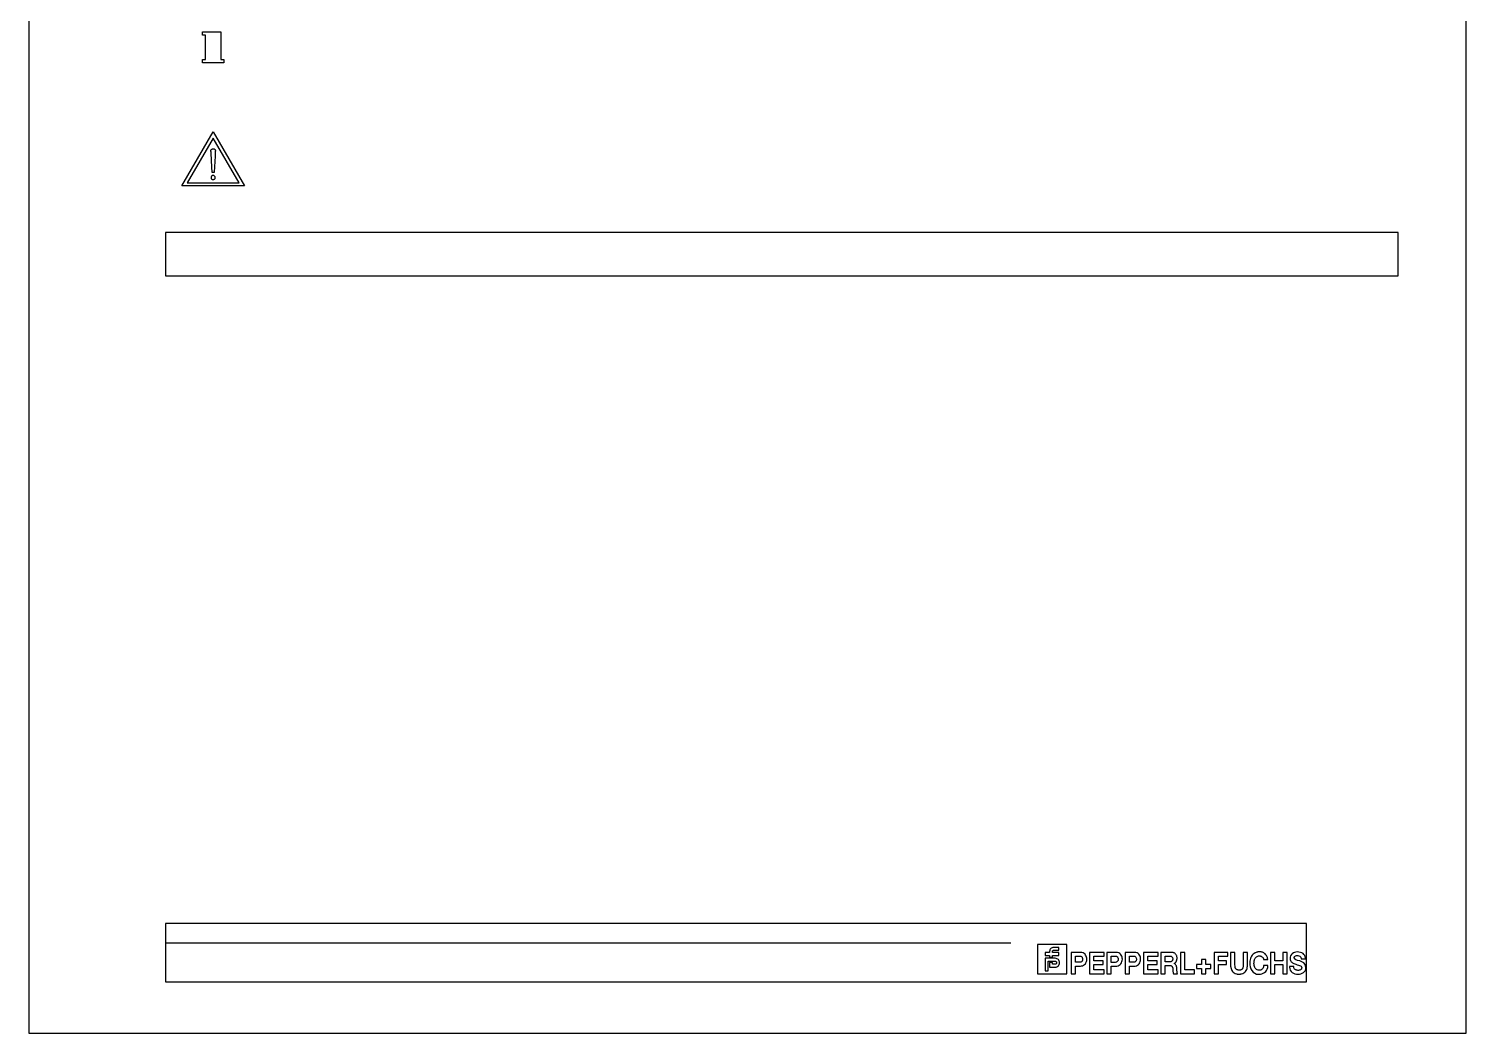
# Model space of a CAD drawing. Header units: metres. Extents: x 0 to 3575, y 0 to 842.
# Drawn here: x 2235 to 2830, y 0 to 416 of the extents above; entities that cross this region are included whole.
import ezdxf

# ---------------------------------------------------------------- set-up
doc = ezdxf.new("R2010")
doc.units = ezdxf.units.M
doc.layers.add('BORDER', color=2, linetype='Continuous')
doc.layers.add('SCHEMATICS', color=7, linetype='Continuous')

msp = doc.modelspace()

# ---------------------------------------------------------------- linework, layer by layer
at = {"layer": 'BORDER', "color": 2}
msp.add_lwpolyline([(2235, 0), (2830, 0), (2830, 842), (2235, 842), (2235, 0)], dxfattribs=at)
at = {"layer": 'SCHEMATICS', "color": 7}
for p, q in [((2306.89, 414.45), (2314.52, 414.45)), ((2306.89, 413.16), (2306.89, 414.45)), ((2308.12, 413.16), (2306.89, 413.16)), ((2308.12, 403.01), (2308.12, 413.16)), ((2314.52, 414.45), (2314.52, 403.01)), ((2306.89, 401.72), (2306.89, 403.01)), ((2306.89, 403.01), (2308.12, 403.01)), ((2315.75, 401.72), (2306.89, 401.72)), ((2314.52, 403.01), (2315.75, 403.01)), ((2315.75, 403.01), (2315.75, 401.72)), ((2298.33, 350.72), (2311.32, 373.08)), ((2311.32, 370.48), (2300.61, 352.03)), ((2311.32, 373.08), (2324.32, 350.72)), ((2322.03, 352.03), (2311.32, 370.48)), ((2310.58, 361.1), (2310.45, 364.56)), ((2310.89, 356.29), (2310.58, 361.1)), ((2300.61, 352.03), (2322.03, 352.03)), ((2311.73, 356.29), (2310.89, 356.29)), ((2324.32, 350.72), (2298.33, 350.72)), ((2291.67, 37.41), (2641.5, 37.41)), ((2657.56, 33.45), (2655.74, 33.45)), ((2655.74, 33.45), (2655.74, 32.24)), ((2655.74, 32.24), (2657.56, 32.24)), ((2655.74, 31.01), (2655.74, 25.87)), ((2656.95, 25.87), (2656.95, 29.79)), ((2656.95, 29.79), (2659.86, 29.79)), ((2657.56, 33.89), (2657.56, 33.45)), ((2657.56, 32.24), (2657.56, 31.49)), ((2657.56, 31.49), (2658.77, 31.49)), ((2661.4, 33.45), (2658.77, 33.45)), ((2658.77, 32.24), (2661.4, 32.24)), ((2661.4, 34.35), (2661.4, 35.56)), ((2661.4, 32.24), (2661.4, 33.45)), ((2670.51, 33.46), (2666.49, 33.46)), ((2666.49, 33.46), (2666.49, 24.66)), ((2668.29, 29.36), (2668.29, 31.91)), ((2668.29, 31.91), (2670.06, 31.91)), ((2680.07, 33.46), (2674, 33.46)), ((2674, 33.46), (2674, 24.64)), ((2675.79, 29.94), (2675.79, 31.84)), ((2675.79, 31.84), (2680.07, 31.84)), ((2679.72, 29.94), (2675.79, 29.94)), ((2679.72, 28.39), (2679.72, 29.94)), ((2680.07, 31.84), (2680.07, 33.46)), ((2685.24, 33.47), (2681.2, 33.47)), ((2681.2, 33.47), (2681.2, 24.64)), ((2683.01, 29.35), (2683.01, 31.92)), ((2683.01, 31.92), (2684.78, 31.92)), ((2692.81, 33.46), (2688.78, 33.46)), ((2688.78, 33.46), (2688.78, 24.66)), ((2690.59, 29.36), (2690.59, 31.91)), ((2690.59, 31.91), (2692.35, 31.91)), ((2702.44, 33.46), (2696.37, 33.46)), ((2696.37, 33.46), (2696.37, 24.64)), ((2698.16, 29.94), (2698.16, 31.84)), ((2698.16, 31.84), (2702.44, 31.84)), ((2702.09, 29.94), (2698.16, 29.94)), ((2702.09, 28.39), (2702.09, 29.94)), ((2702.44, 31.84), (2702.44, 33.46)), ((2708.02, 33.45), (2703.62, 33.45)), ((2703.62, 33.45), (2703.62, 24.66)), ((2705.4, 29.53), (2705.4, 31.9)), ((2705.4, 31.9), (2707.53, 31.9)), ((2713.54, 33.46), (2711.75, 33.46)), ((2711.75, 33.46), (2711.75, 24.66)), ((2713.54, 26.27), (2713.54, 33.46)), ((2722.24, 30.53), (2720.45, 30.53)), ((2720.45, 30.53), (2720.45, 28.39)), ((2722.24, 28.39), (2722.24, 30.53)), ((2731.33, 33.47), (2725.61, 33.47)), ((2725.61, 33.47), (2725.61, 24.66)), ((2727.4, 29.95), (2727.4, 31.84)), ((2727.4, 31.84), (2731.33, 31.84)), ((2730.83, 29.95), (2727.4, 29.95)), ((2730.83, 28.39), (2730.83, 29.95)), ((2731.33, 31.84), (2731.33, 33.47)), ((2734.25, 33.47), (2732.47, 33.47)), ((2732.47, 33.47), (2732.47, 27.81)), ((2734.25, 28.39), (2734.25, 33.47)), ((2739.42, 33.47), (2737.62, 33.47)), ((2737.62, 33.47), (2737.62, 28.39)), ((2739.42, 27.82), (2739.42, 33.47)), ((2746.14, 30.47), (2747.86, 30.47)), ((2747.86, 30.47), (2747.82, 30.69)), ((2750.82, 33.47), (2749.04, 33.47)), ((2749.04, 33.47), (2749.04, 24.66)), ((2750.82, 30), (2750.82, 33.47)), ((2754.06, 30), (2750.82, 30)), ((2755.83, 33.47), (2754.06, 33.47)), ((2754.06, 33.47), (2754.06, 30)), ((2755.83, 24.66), (2755.83, 33.47)), ((2761.72, 30.84), (2763.49, 30.84)), ((2763.49, 30.84), (2763.47, 31.05)), ((2655.74, 25.87), (2656.95, 25.87)), ((2658.77, 29.31), (2657.56, 29.31)), ((2657.56, 29.31), (2657.56, 27.36)), ((2657.56, 27.36), (2659.86, 27.36)), ((2658.77, 28.59), (2658.77, 29.31)), ((2666.49, 24.66), (2668.29, 24.66)), ((2669.99, 29.36), (2668.29, 29.36)), ((2668.29, 24.66), (2668.29, 27.81)), ((2668.29, 27.81), (2670.34, 27.81)), ((2670.3, 29.38), (2669.99, 29.36)), ((2670.34, 27.81), (2670.7, 27.84)), ((2674, 24.64), (2680.07, 24.64)), ((2675.79, 26.26), (2675.79, 28.39)), ((2675.79, 28.39), (2679.72, 28.39)), ((2680.07, 26.26), (2675.79, 26.26)), ((2680.07, 24.64), (2680.07, 26.26)), ((2681.2, 24.64), (2683.01, 24.64)), ((2684.72, 29.35), (2683.01, 29.35)), ((2683.01, 24.64), (2683.01, 27.81)), ((2683.01, 27.81), (2685.07, 27.81)), ((2685.03, 29.38), (2684.72, 29.35)), ((2685.07, 27.81), (2685.43, 27.83)), ((2688.78, 24.66), (2690.59, 24.66)), ((2692.29, 29.36), (2690.59, 29.36)), ((2690.59, 24.66), (2690.59, 27.81)), ((2690.59, 27.81), (2692.64, 27.81)), ((2692.6, 29.38), (2692.29, 29.36)), ((2692.64, 27.81), (2693, 27.83)), ((2696.37, 24.64), (2702.44, 24.64)), ((2698.16, 26.26), (2698.16, 28.39)), ((2698.16, 28.39), (2702.09, 28.39)), ((2702.44, 26.26), (2698.16, 26.26)), ((2702.44, 24.64), (2702.44, 26.26)), ((2703.62, 24.66), (2705.4, 24.66)), ((2707.1, 29.53), (2705.4, 29.53)), ((2705.4, 24.66), (2705.4, 28.06)), ((2705.4, 28.06), (2707.53, 28.06)), ((2707.52, 29.56), (2707.1, 29.53)), ((2708.73, 24.9), (2708.8, 24.66)), ((2708.8, 24.66), (2710.49, 24.66)), ((2709.13, 28.87), (2709.48, 29.11)), ((2709.38, 28.7), (2709.13, 28.87)), ((2710.4, 24.97), (2710.29, 25.58)), ((2710.49, 24.66), (2710.4, 24.97)), ((2711.75, 24.66), (2717.46, 24.66)), ((2717.46, 26.27), (2713.54, 26.27)), ((2717.46, 24.66), (2717.46, 26.27)), ((2720.45, 28.39), (2718.41, 28.39)), ((2718.41, 28.39), (2718.41, 26.82)), ((2718.41, 26.82), (2720.45, 26.82)), ((2720.45, 26.82), (2720.45, 24.66)), ((2720.45, 24.66), (2722.24, 24.66)), ((2724.28, 28.39), (2722.24, 28.39)), ((2722.24, 24.66), (2722.24, 26.82)), ((2722.24, 26.82), (2724.28, 26.82)), ((2724.28, 26.82), (2724.28, 28.39)), ((2725.61, 24.66), (2727.4, 24.66)), ((2727.4, 24.66), (2727.4, 28.39)), ((2727.4, 28.39), (2730.83, 28.39)), ((2734.29, 27.65), (2734.25, 28.39)), ((2737.62, 28.39), (2737.62, 27.65)), ((2739.38, 27.29), (2739.42, 27.82)), ((2747.86, 28.06), (2746.12, 28.06)), ((2746.12, 28.06), (2746.12, 27.78)), ((2747.87, 27.9), (2747.86, 28.06)), ((2749.04, 24.66), (2750.82, 24.66)), ((2750.82, 24.66), (2750.82, 28.43)), ((2750.82, 28.43), (2754.06, 28.43)), ((2754.06, 28.43), (2754.06, 24.66)), ((2754.06, 24.66), (2755.83, 24.66)), ((2758.62, 27.59), (2756.84, 27.59)), ((2756.84, 27.59), (2756.84, 27.33)), ((2758.62, 27.47), (2758.62, 27.59))]:
    msp.add_line(p, q, dxfattribs=at)
for points in [[(2310.45, 364.56), (2310.45, 364.71), (2310.44, 364.85), (2310.43, 364.98), (2310.41, 365.11), (2310.41, 365.23), (2310.41, 365.35), (2310.42, 365.47), (2310.44, 365.6)], [(2310.44, 365.6), (2310.48, 365.68), (2310.55, 365.76), (2310.65, 365.85), (2310.77, 365.92), (2310.9, 365.99), (2311.04, 366.04), (2311.18, 366.07), (2311.32, 366.09)], [(2311.32, 366.09), (2311.44, 366.08), (2311.57, 366.06), (2311.71, 366.02), (2311.84, 365.98), (2311.95, 365.92), (2312.05, 365.85), (2312.13, 365.77), (2312.18, 365.68)], [(2312.2, 364.63), (2312.19, 364.4), (2312.19, 364.1), (2312.18, 363.72), (2312.16, 363.28), (2312.14, 362.78), (2312.12, 362.23), (2312.09, 361.64), (2312.06, 361.03)], [(2312.18, 365.68), (2312.22, 365.54), (2312.23, 365.41), (2312.24, 365.28), (2312.23, 365.16), (2312.22, 365.03), (2312.21, 364.9), (2312.2, 364.77), (2312.2, 364.63)], [(2312.06, 361.03), (2312, 360.16), (2311.95, 359.31), (2311.89, 358.51), (2311.84, 357.79), (2311.8, 357.18), (2311.76, 356.71), (2311.73, 356.4), (2311.73, 356.29)], [(2311.32, 355.08), (2311.14, 355.06), (2310.98, 355.01), (2310.83, 354.93), (2310.7, 354.82), (2310.59, 354.69), (2310.51, 354.54), (2310.46, 354.38), (2310.44, 354.2)], [(2310.44, 354.2), (2310.46, 354.02), (2310.51, 353.86), (2310.59, 353.71), (2310.7, 353.58), (2310.83, 353.47), (2310.98, 353.39), (2311.14, 353.34), (2311.32, 353.32)], [(2312.2, 354.2), (2312.18, 354.38), (2312.13, 354.54), (2312.05, 354.69), (2311.94, 354.82), (2311.81, 354.93), (2311.66, 355.01), (2311.5, 355.06), (2311.32, 355.08)], [(2311.32, 353.32), (2311.5, 353.34), (2311.66, 353.39), (2311.81, 353.47), (2311.94, 353.58), (2312.05, 353.71), (2312.13, 353.86), (2312.18, 354.02), (2312.2, 354.2)], [(2291.64, 313.46), (2801.88, 313.46), (2801.88, 331.46), (2291.64, 331.46), (2291.64, 313.46)], [(2291.64, 21.32), (2763.9, 21.32), (2763.9, 45.38), (2291.64, 45.38), (2291.64, 21.32)], [(2652.6, 24.66), (2664.72, 24.66), (2664.72, 36.77), (2652.6, 36.77), (2652.6, 24.66)], [(2659.86, 31.01), (2659.63, 31.01), (2659.13, 31.01), (2658.47, 31.01), (2657.73, 31.01), (2656.99, 31.01), (2656.36, 31.01), (2655.91, 31.01), (2655.74, 31.01)], [(2659.23, 35.56), (2658.87, 35.52), (2658.55, 35.42), (2658.26, 35.25), (2658.02, 35.04), (2657.83, 34.79), (2657.68, 34.51), (2657.59, 34.21), (2657.56, 33.89)], [(2658.77, 33.89), (2658.78, 33.99), (2658.81, 34.08), (2658.85, 34.16), (2658.91, 34.22), (2658.97, 34.27), (2659.05, 34.31), (2659.13, 34.34), (2659.22, 34.35)], [(2658.77, 33.45), (2658.77, 33.53), (2658.77, 33.61), (2658.77, 33.68), (2658.77, 33.74), (2658.77, 33.79), (2658.77, 33.84), (2658.77, 33.87), (2658.77, 33.89)], [(2658.77, 31.49), (2658.77, 31.5), (2658.77, 31.55), (2658.77, 31.62), (2658.77, 31.71), (2658.77, 31.82), (2658.77, 31.94), (2658.77, 32.08), (2658.77, 32.24)], [(2659.22, 34.35), (2659.46, 34.35), (2659.78, 34.35), (2660.14, 34.35), (2660.51, 34.35), (2660.85, 34.35), (2661.13, 34.35), (2661.32, 34.35), (2661.4, 34.35)], [(2661.4, 35.56), (2661.31, 35.56), (2661.07, 35.56), (2660.73, 35.56), (2660.34, 35.56), (2659.95, 35.56), (2659.6, 35.56), (2659.34, 35.56), (2659.23, 35.56)], [(2661.66, 29.2), (2661.63, 29.55), (2661.53, 29.88), (2661.38, 30.19), (2661.17, 30.46), (2660.9, 30.69), (2660.6, 30.86), (2660.25, 30.97), (2659.86, 31.01)], [(2659.86, 29.79), (2659.98, 29.78), (2660.1, 29.74), (2660.2, 29.68), (2660.29, 29.6), (2660.35, 29.5), (2660.41, 29.41), (2660.44, 29.3), (2660.45, 29.2)], [(2670.06, 31.91), (2670.09, 31.91), (2670.12, 31.91), (2670.15, 31.91), (2670.18, 31.9), (2670.21, 31.9), (2670.24, 31.89), (2670.27, 31.89), (2670.3, 31.89)], [(2670.3, 31.89), (2670.52, 31.84), (2670.71, 31.75), (2670.86, 31.62), (2670.99, 31.45), (2671.08, 31.26), (2671.15, 31.05), (2671.18, 30.83), (2671.19, 30.6)], [(2671.19, 30.6), (2671.18, 30.38), (2671.13, 30.17), (2671.06, 29.97), (2670.96, 29.79), (2670.83, 29.63), (2670.68, 29.51), (2670.5, 29.42), (2670.3, 29.38)], [(2670.95, 33.44), (2670.9, 33.44), (2670.84, 33.45), (2670.79, 33.45), (2670.74, 33.46), (2670.69, 33.46), (2670.63, 33.46), (2670.58, 33.46), (2670.51, 33.46)], [(2670.7, 27.84), (2671.2, 27.93), (2671.64, 28.13), (2672.02, 28.41), (2672.34, 28.77), (2672.59, 29.18), (2672.77, 29.64), (2672.89, 30.12), (2672.94, 30.6)], [(2672.94, 30.6), (2672.91, 31.04), (2672.83, 31.49), (2672.69, 31.92), (2672.47, 32.34), (2672.2, 32.71), (2671.85, 33.03), (2671.43, 33.28), (2670.95, 33.44)], [(2684.78, 31.92), (2684.82, 31.92), (2684.85, 31.92), (2684.88, 31.91), (2684.91, 31.91), (2684.94, 31.9), (2684.97, 31.9), (2685, 31.9), (2685.03, 31.9)], [(2685.03, 31.9), (2685.25, 31.85), (2685.43, 31.75), (2685.59, 31.62), (2685.71, 31.46), (2685.81, 31.27), (2685.87, 31.06), (2685.91, 30.83), (2685.92, 30.6)], [(2685.92, 30.6), (2685.9, 30.38), (2685.86, 30.17), (2685.78, 29.97), (2685.68, 29.79), (2685.56, 29.63), (2685.41, 29.51), (2685.23, 29.42), (2685.03, 29.38)], [(2685.67, 33.44), (2685.62, 33.45), (2685.57, 33.46), (2685.52, 33.46), (2685.47, 33.46), (2685.42, 33.47), (2685.36, 33.47), (2685.3, 33.47), (2685.24, 33.47)], [(2685.43, 27.83), (2685.93, 27.92), (2686.37, 28.12), (2686.75, 28.41), (2687.07, 28.77), (2687.32, 29.18), (2687.5, 29.64), (2687.62, 30.12), (2687.67, 30.6)], [(2687.67, 30.6), (2687.64, 31.04), (2687.56, 31.49), (2687.41, 31.93), (2687.2, 32.34), (2686.92, 32.71), (2686.58, 33.03), (2686.16, 33.28), (2685.67, 33.44)], [(2692.35, 31.91), (2692.39, 31.91), (2692.42, 31.91), (2692.45, 31.91), (2692.48, 31.9), (2692.51, 31.9), (2692.54, 31.89), (2692.57, 31.89), (2692.6, 31.89)], [(2692.6, 31.89), (2692.82, 31.84), (2693, 31.75), (2693.16, 31.62), (2693.28, 31.45), (2693.38, 31.26), (2693.44, 31.05), (2693.48, 30.83), (2693.49, 30.6)], [(2693.49, 30.6), (2693.47, 30.38), (2693.43, 30.17), (2693.35, 29.97), (2693.25, 29.79), (2693.13, 29.63), (2692.98, 29.51), (2692.8, 29.42), (2692.6, 29.38)], [(2693.24, 33.44), (2693.19, 33.44), (2693.14, 33.45), (2693.09, 33.45), (2693.04, 33.46), (2692.98, 33.46), (2692.93, 33.46), (2692.87, 33.46), (2692.81, 33.46)], [(2693, 27.83), (2693.5, 27.93), (2693.94, 28.13), (2694.31, 28.41), (2694.63, 28.77), (2694.88, 29.18), (2695.07, 29.64), (2695.18, 30.12), (2695.23, 30.6)], [(2695.23, 30.6), (2695.21, 31.04), (2695.13, 31.49), (2694.98, 31.92), (2694.77, 32.34), (2694.49, 32.71), (2694.15, 33.03), (2693.73, 33.28), (2693.24, 33.44)], [(2708.51, 30.55), (2708.47, 30.33), (2708.4, 30.13), (2708.31, 29.97), (2708.19, 29.83), (2708.05, 29.72), (2707.89, 29.64), (2707.72, 29.58), (2707.52, 29.56)], [(2707.53, 31.9), (2707.71, 31.88), (2707.88, 31.84), (2708.03, 31.78), (2708.17, 31.69), (2708.28, 31.58), (2708.38, 31.42), (2708.45, 31.23), (2708.51, 30.99)], [(2709.13, 33.22), (2708.98, 33.28), (2708.85, 33.33), (2708.72, 33.38), (2708.59, 33.41), (2708.46, 33.43), (2708.33, 33.44), (2708.18, 33.45), (2708.02, 33.45)], [(2708.51, 30.99), (2708.51, 30.94), (2708.51, 30.89), (2708.51, 30.83), (2708.51, 30.78), (2708.51, 30.72), (2708.51, 30.67), (2708.51, 30.61), (2708.51, 30.55)], [(2710.22, 31.75), (2710.14, 32), (2710.06, 32.23), (2709.96, 32.44), (2709.84, 32.63), (2709.71, 32.8), (2709.54, 32.95), (2709.35, 33.09), (2709.13, 33.22)], [(2709.48, 29.11), (2709.65, 29.25), (2709.78, 29.39), (2709.89, 29.54), (2709.99, 29.7), (2710.06, 29.87), (2710.12, 30.05), (2710.18, 30.24), (2710.23, 30.46)], [(2710.23, 30.46), (2710.27, 30.63), (2710.3, 30.8), (2710.31, 30.95), (2710.32, 31.1), (2710.31, 31.26), (2710.29, 31.41), (2710.26, 31.58), (2710.22, 31.75)], [(2742.27, 33.07), (2741.78, 32.72), (2741.38, 32.32), (2741.07, 31.88), (2740.82, 31.4), (2740.65, 30.89), (2740.53, 30.35), (2740.45, 29.77), (2740.42, 29.17)], [(2742.15, 29.22), (2742.16, 29.41), (2742.18, 29.59), (2742.2, 29.77), (2742.23, 29.95), (2742.26, 30.11), (2742.3, 30.26), (2742.34, 30.39), (2742.37, 30.51)], [(2744.37, 33.67), (2744.07, 33.66), (2743.79, 33.64), (2743.53, 33.59), (2743.28, 33.53), (2743.03, 33.45), (2742.79, 33.35), (2742.54, 33.22), (2742.27, 33.07)], [(2742.37, 30.51), (2742.51, 30.84), (2742.69, 31.14), (2742.9, 31.41), (2743.14, 31.63), (2743.42, 31.81), (2743.73, 31.95), (2744.06, 32.02), (2744.42, 32.04)], [(2746.74, 32.82), (2746.5, 33.05), (2746.24, 33.24), (2745.97, 33.39), (2745.68, 33.51), (2745.38, 33.59), (2745.07, 33.64), (2744.73, 33.67), (2744.37, 33.67)], [(2744.42, 32.04), (2744.66, 32.02), (2744.88, 31.97), (2745.08, 31.9), (2745.27, 31.81), (2745.45, 31.69), (2745.61, 31.55), (2745.75, 31.38), (2745.89, 31.19)], [(2745.89, 31.19), (2745.95, 31.1), (2745.99, 31.01), (2746.03, 30.93), (2746.06, 30.84), (2746.08, 30.76), (2746.1, 30.67), (2746.12, 30.57), (2746.14, 30.47)], [(2747.82, 30.69), (2747.79, 30.87), (2747.74, 31.08), (2747.68, 31.32), (2747.58, 31.57), (2747.45, 31.86), (2747.27, 32.16), (2747.04, 32.48), (2746.74, 32.82)], [(2760.11, 33.67), (2759.52, 33.62), (2758.95, 33.48), (2758.44, 33.25), (2757.99, 32.93), (2757.61, 32.53), (2757.32, 32.04), (2757.15, 31.48), (2757.1, 30.85)], [(2757.1, 30.85), (2757.14, 30.49), (2757.23, 30.16), (2757.38, 29.86), (2757.57, 29.6), (2757.79, 29.36), (2758.05, 29.16), (2758.34, 28.98), (2758.65, 28.84)], [(2758.84, 31.33), (2759.01, 31.73), (2759.33, 32), (2759.76, 32.15), (2760.25, 32.16), (2760.74, 32.06), (2761.17, 31.85), (2761.51, 31.53), (2761.7, 31.1)], [(2763.65, 27.27), (2763.39, 28.4), (2762.79, 29.15), (2761.98, 29.62), (2761.07, 29.92), (2760.18, 30.14), (2759.43, 30.38), (2758.95, 30.74), (2758.84, 31.33)], [(2763.47, 31.05), (2763.38, 31.61), (2763.16, 32.12), (2762.84, 32.57), (2762.43, 32.96), (2761.93, 33.26), (2761.37, 33.49), (2760.76, 33.63), (2760.11, 33.67)], [(2761.7, 31.1), (2761.71, 31.02), (2761.71, 30.96), (2761.72, 30.92), (2761.72, 30.88), (2761.72, 30.86), (2761.72, 30.85), (2761.72, 30.84), (2761.72, 30.84)], [(2659.86, 28.59), (2659.78, 28.59), (2659.64, 28.59), (2659.46, 28.59), (2659.27, 28.59), (2659.08, 28.59), (2658.92, 28.59), (2658.81, 28.59), (2658.77, 28.59)], [(2660.45, 29.2), (2660.43, 29.04), (2660.38, 28.9), (2660.31, 28.79), (2660.23, 28.71), (2660.13, 28.65), (2660.03, 28.61), (2659.94, 28.59), (2659.86, 28.59)], [(2659.86, 27.36), (2660.25, 27.4), (2660.6, 27.52), (2660.91, 27.7), (2661.17, 27.93), (2661.38, 28.21), (2661.53, 28.52), (2661.63, 28.86), (2661.66, 29.2)], [(2707.53, 28.06), (2707.62, 28.06), (2707.7, 28.05), (2707.77, 28.03), (2707.84, 28), (2707.91, 27.97), (2707.97, 27.93), (2708.03, 27.88), (2708.08, 27.83)], [(2708.08, 27.83), (2708.21, 27.68), (2708.31, 27.53), (2708.39, 27.37), (2708.44, 27.21), (2708.49, 27.04), (2708.52, 26.86), (2708.54, 26.67), (2708.55, 26.46)], [(2708.55, 26.46), (2708.57, 26.25), (2708.57, 26.05), (2708.58, 25.86), (2708.59, 25.68), (2708.61, 25.5), (2708.63, 25.31), (2708.67, 25.11), (2708.73, 24.9)], [(2710.15, 27.45), (2710.13, 27.56), (2710.08, 27.71), (2710.02, 27.88), (2709.94, 28.05), (2709.83, 28.24), (2709.7, 28.41), (2709.55, 28.57), (2709.38, 28.7)], [(2710.29, 25.58), (2710.25, 25.84), (2710.23, 26.07), (2710.22, 26.29), (2710.21, 26.5), (2710.2, 26.71), (2710.19, 26.93), (2710.17, 27.18), (2710.15, 27.45)], [(2732.47, 27.81), (2732.47, 27.74), (2732.48, 27.67), (2732.48, 27.6), (2732.49, 27.54), (2732.49, 27.48), (2732.5, 27.42), (2732.51, 27.35), (2732.52, 27.28)], [(2732.52, 27.28), (2732.64, 26.78), (2732.8, 26.32), (2733.01, 25.91), (2733.28, 25.54), (2733.59, 25.22), (2733.97, 24.95), (2734.39, 24.73), (2734.87, 24.57)], [(2734.95, 26.41), (2734.79, 26.53), (2734.66, 26.66), (2734.55, 26.79), (2734.46, 26.94), (2734.39, 27.1), (2734.34, 27.27), (2734.31, 27.45), (2734.29, 27.65)], [(2734.87, 24.57), (2735.02, 24.54), (2735.16, 24.51), (2735.29, 24.5), (2735.41, 24.49), (2735.54, 24.48), (2735.67, 24.48), (2735.81, 24.48), (2735.96, 24.48)], [(2735.93, 26.15), (2735.79, 26.16), (2735.66, 26.17), (2735.53, 26.18), (2735.41, 26.2), (2735.3, 26.23), (2735.18, 26.28), (2735.07, 26.34), (2734.95, 26.41)], [(2737.05, 26.41), (2736.92, 26.32), (2736.79, 26.26), (2736.66, 26.21), (2736.52, 26.18), (2736.39, 26.16), (2736.25, 26.15), (2736.1, 26.15), (2735.93, 26.15)], [(2735.96, 24.48), (2736.1, 24.48), (2736.24, 24.49), (2736.36, 24.49), (2736.48, 24.5), (2736.6, 24.52), (2736.72, 24.53), (2736.85, 24.56), (2736.99, 24.59)], [(2736.99, 24.59), (2737.48, 24.75), (2737.92, 24.97), (2738.32, 25.23), (2738.66, 25.55), (2738.94, 25.91), (2739.16, 26.33), (2739.31, 26.79), (2739.38, 27.29)], [(2737.62, 27.65), (2737.62, 27.46), (2737.59, 27.28), (2737.55, 27.11), (2737.5, 26.95), (2737.42, 26.8), (2737.32, 26.66), (2737.19, 26.53), (2737.05, 26.41)], [(2740.42, 29.17), (2740.46, 28.31), (2740.61, 27.46), (2740.89, 26.66), (2741.29, 25.94), (2741.81, 25.32), (2742.45, 24.84), (2743.23, 24.52), (2744.12, 24.4)], [(2742.24, 28), (2742.2, 28.15), (2742.17, 28.29), (2742.16, 28.44), (2742.15, 28.58), (2742.14, 28.73), (2742.14, 28.88), (2742.14, 29.05), (2742.15, 29.22)], [(2744.35, 26.05), (2743.88, 26.12), (2743.48, 26.25), (2743.16, 26.43), (2742.89, 26.66), (2742.67, 26.94), (2742.49, 27.26), (2742.35, 27.61), (2742.24, 28)], [(2744.12, 24.4), (2744.79, 24.44), (2745.42, 24.58), (2746.01, 24.81), (2746.54, 25.13), (2747, 25.53), (2747.37, 26.02), (2747.66, 26.58), (2747.83, 27.22)], [(2746.12, 27.78), (2746.09, 27.43), (2745.98, 27.1), (2745.81, 26.8), (2745.59, 26.54), (2745.32, 26.33), (2745.02, 26.17), (2744.69, 26.08), (2744.35, 26.05)], [(2747.83, 27.22), (2747.85, 27.31), (2747.86, 27.4), (2747.87, 27.48), (2747.88, 27.56), (2747.88, 27.64), (2747.88, 27.72), (2747.88, 27.8), (2747.87, 27.9)], [(2756.84, 27.33), (2756.92, 26.66), (2757.14, 26.07), (2757.48, 25.57), (2757.92, 25.16), (2758.45, 24.83), (2759.04, 24.6), (2759.68, 24.47), (2760.34, 24.43)], [(2758.69, 27.03), (2758.67, 27.09), (2758.66, 27.14), (2758.65, 27.2), (2758.64, 27.25), (2758.63, 27.3), (2758.62, 27.35), (2758.62, 27.4), (2758.62, 27.47)], [(2758.65, 28.84), (2759.4, 28.57), (2760.05, 28.38), (2760.59, 28.24), (2761.04, 28.11), (2761.4, 27.96), (2761.65, 27.76), (2761.82, 27.47), (2761.89, 27.06)], [(2760.34, 26.04), (2760.07, 26.07), (2759.8, 26.12), (2759.55, 26.19), (2759.32, 26.29), (2759.12, 26.42), (2758.94, 26.59), (2758.8, 26.79), (2758.69, 27.03)], [(2760.34, 24.43), (2760.97, 24.49), (2761.58, 24.63), (2762.15, 24.86), (2762.66, 25.16), (2763.08, 25.56), (2763.4, 26.04), (2763.6, 26.61), (2763.65, 27.27)], [(2761.89, 27.06), (2761.86, 26.76), (2761.74, 26.53), (2761.57, 26.35), (2761.34, 26.21), (2761.09, 26.11), (2760.82, 26.06), (2760.57, 26.03), (2760.34, 26.04)]]:
    msp.add_lwpolyline(points, dxfattribs=at)

doc.saveas('drawing.dxf')
